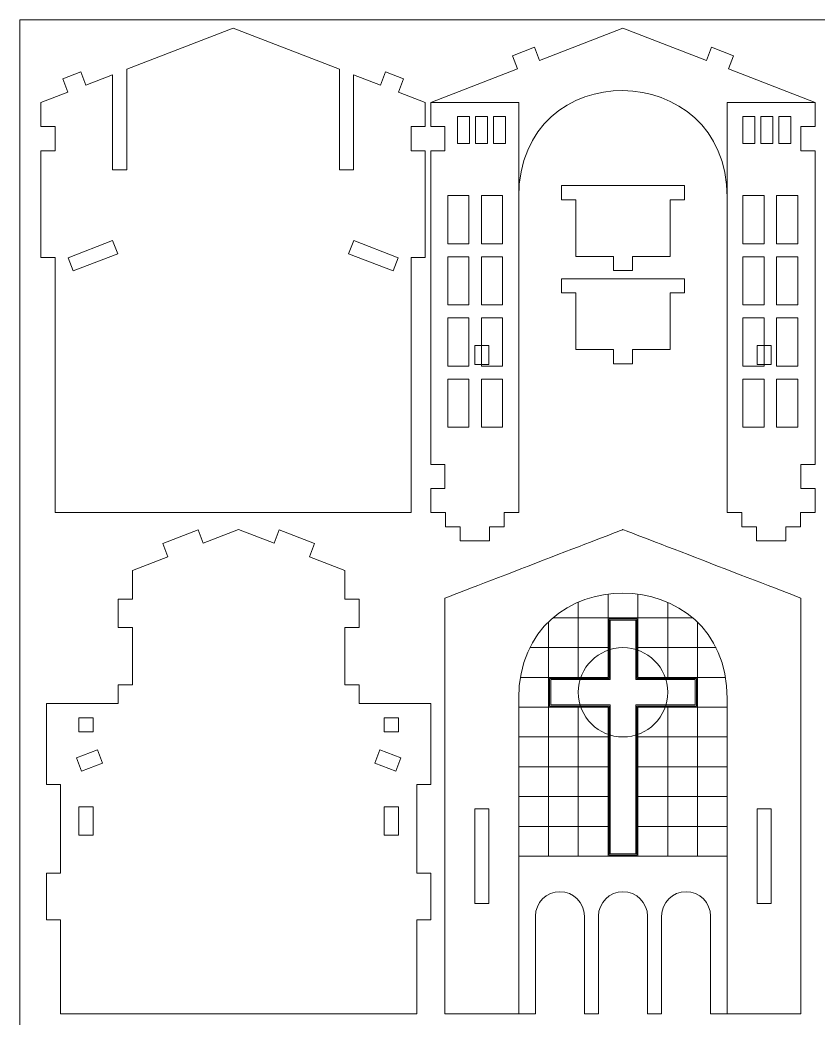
# Model space of a CAD drawing. Header units: millimetres. Extents: x -824 to 903, y -527 to 785.
# Drawn here: x 555.5 to 724.6, y 108.6 to 320 of the extents above; entities that cross this region are included whole.
import ezdxf

# ---------------------------------------------------------------- set-up
doc = ezdxf.new("R2010")
doc.units = ezdxf.units.MM
doc.header["$MEASUREMENT"] = 0
doc.layers.add('Camada 1', color=7, linetype='Continuous')

msp = doc.modelspace()

# ---------------------------------------------------------------- linework, layer by layer
at = {"layer": 'Camada 1', "color": 250, "lineweight": 9}
for points, knots in [([(555.4833, -67.8358), (555.4833, -67.8358), (902.7386, -67.8358), (902.7386, -67.8358), (902.7386, -67.8358), (902.7386, -67.8358), (902.7386, 320.0269), (902.7386, 320.0269), (902.7386, 320.0269), (902.7386, 320.0269), (555.4833, 320.0269), (555.4833, 320.0269), (555.4833, 320.0269), (555.4833, 320.0269), (555.4833, -67.8358), (555.4833, -67.8358)], [0, 0, 0, 0, 0.2, 0.2, 0.2, 0.2, 0.4, 0.4, 0.4, 0.4, 0.6, 0.6, 0.6, 0.6, 1, 1, 1, 1]), ([(632.9446, 309.0215), (632.9446, 309.0215), (631.865, 306.2225), (631.865, 306.2225), (631.865, 306.2225), (631.865, 306.2225), (626.1669, 308.4201), (626.1669, 308.4201), (626.1669, 308.4201), (626.1669, 308.4201), (626.1669, 288.2923), (626.1669, 288.2923), (626.1669, 288.2923), (626.1669, 288.2923), (623.167, 288.2923), (623.167, 288.2923), (623.167, 288.2923), (623.167, 288.2923), (623.167, 309.577), (623.167, 309.577), (623.167, 309.577), (623.167, 309.577), (600.6465, 318.2621), (600.6465, 318.2621), (600.6465, 318.2621), (600.6465, 318.2621), (578.1257, 309.577), (578.1257, 309.577), (578.1257, 309.577), (578.1257, 309.577), (578.1257, 288.2923), (578.1257, 288.2923), (578.1257, 288.2923), (578.1257, 288.2923), (575.1259, 288.2923), (575.1259, 288.2923), (575.1259, 288.2923), (575.1259, 288.2923), (575.1259, 308.4201), (575.1259, 308.4201), (575.1259, 308.4201), (575.1259, 308.4201), (569.4276, 306.2225), (569.4276, 306.2225), (569.4276, 306.2225), (569.4276, 306.2225), (568.3482, 309.0215), (568.3482, 309.0215), (568.3482, 309.0215), (568.3482, 309.0215), (564.5494, 307.5564), (564.5494, 307.5564), (564.5494, 307.5564), (564.5494, 307.5564), (565.6288, 304.7575), (565.6288, 304.7575), (565.6288, 304.7575), (565.6288, 304.7575), (559.9306, 302.5601), (559.9306, 302.5601), (559.9306, 302.5601), (559.9306, 302.5601), (559.9306, 297.4477), (559.9306, 297.4477), (559.9306, 297.4477), (559.9306, 297.4477), (562.9305, 297.4477), (562.9305, 297.4477), (562.9305, 297.4477), (562.9305, 297.4477), (562.9305, 292.3355), (562.9305, 292.3355), (562.9305, 292.3355), (562.9305, 292.3355), (559.9306, 292.3355), (559.9306, 292.3355), (559.9306, 292.3355), (559.9306, 292.3355), (559.9306, 269.6953), (559.9306, 269.6953), (559.9306, 269.6953), (559.9306, 269.6953), (562.9305, 269.6953), (562.9305, 269.6953), (562.9305, 269.6953), (562.9305, 269.6953), (562.9305, 215.651), (562.9305, 215.651), (562.9305, 215.651), (562.9305, 215.651), (638.3623, 215.651), (638.3623, 215.651), (638.3623, 215.651), (638.3623, 215.651), (638.3623, 269.6953), (638.3623, 269.6953), (638.3623, 269.6953), (638.3623, 269.6953), (641.3621, 269.6953), (641.3621, 269.6953), (641.3621, 269.6953), (641.3621, 269.6953), (641.3621, 292.3355), (641.3621, 292.3355), (641.3621, 292.3355), (641.3621, 292.3355), (638.3623, 292.3355), (638.3623, 292.3355), (638.3623, 292.3355), (638.3623, 292.3355), (638.3623, 297.4477), (638.3623, 297.4477), (638.3623, 297.4477), (638.3623, 297.4477), (641.3621, 297.4477), (641.3621, 297.4477), (641.3621, 297.4477), (641.3621, 297.4477), (641.3621, 302.5601), (641.3621, 302.5601), (641.3621, 302.5601), (641.3621, 302.5601), (635.664, 304.7575), (635.664, 304.7575), (635.664, 304.7575), (635.664, 304.7575), (636.7434, 307.5564), (636.7434, 307.5564), (636.7434, 307.5564), (636.7434, 307.5564), (632.9446, 309.0215), (632.9446, 309.0215)], [0, 0, 0, 0, 0.02941176, 0.02941176, 0.02941176, 0.02941176, 0.05882353, 0.05882353, 0.05882353, 0.05882353, 0.08823529, 0.08823529, 0.08823529, 0.08823529, 0.11764706, 0.11764706, 0.11764706, 0.11764706, 0.14705882, 0.14705882, 0.14705882, 0.14705882, 0.17647059, 0.17647059, 0.17647059, 0.17647059, 0.20588235, 0.20588235, 0.20588235, 0.20588235, 0.23529412, 0.23529412, 0.23529412, 0.23529412, 0.26470588, 0.26470588, 0.26470588, 0.26470588, 0.29411765, 0.29411765, 0.29411765, 0.29411765, 0.32352941, 0.32352941, 0.32352941, 0.32352941, 0.35294118, 0.35294118, 0.35294118, 0.35294118, 0.38235294, 0.38235294, 0.38235294, 0.38235294, 0.41176471, 0.41176471, 0.41176471, 0.41176471, 0.44117647, 0.44117647, 0.44117647, 0.44117647, 0.47058824, 0.47058824, 0.47058824, 0.47058824, 0.5, 0.5, 0.5, 0.5, 0.52941176, 0.52941176, 0.52941176, 0.52941176, 0.55882353, 0.55882353, 0.55882353, 0.55882353, 0.58823529, 0.58823529, 0.58823529, 0.58823529, 0.61764706, 0.61764706, 0.61764706, 0.61764706, 0.64705882, 0.64705882, 0.64705882, 0.64705882, 0.67647059, 0.67647059, 0.67647059, 0.67647059, 0.70588235, 0.70588235, 0.70588235, 0.70588235, 0.73529412, 0.73529412, 0.73529412, 0.73529412, 0.76470588, 0.76470588, 0.76470588, 0.76470588, 0.79411765, 0.79411765, 0.79411765, 0.79411765, 0.82352941, 0.82352941, 0.82352941, 0.82352941, 0.85294118, 0.85294118, 0.85294118, 0.85294118, 0.88235294, 0.88235294, 0.88235294, 0.88235294, 0.91176471, 0.91176471, 0.91176471, 0.91176471, 0.94117647, 0.94117647, 0.94117647, 0.94117647, 1, 1, 1, 1]), ([(642.5387, 302.5601), (642.5387, 302.5601), (642.5387, 297.4478), (642.5387, 297.4478), (642.5387, 297.4478), (642.5387, 297.4478), (645.5385, 297.4478), (645.5385, 297.4478), (645.5385, 297.4478), (645.5385, 297.4478), (645.5385, 292.3355), (645.5385, 292.3355), (645.5385, 292.3355), (645.5385, 292.3355), (642.5387, 292.3355), (642.5387, 292.3355), (642.5387, 292.3355), (642.5387, 292.3355), (642.5387, 225.8756), (642.5387, 225.8756), (642.5387, 225.8756), (642.5387, 225.8756), (645.5385, 225.8756), (645.5385, 225.8756), (645.5385, 225.8756), (645.5385, 225.8756), (645.5385, 220.7634), (645.5385, 220.7634), (645.5385, 220.7634), (645.5385, 220.7634), (642.5387, 220.7634), (642.5387, 220.7634), (642.5387, 220.7634), (642.5387, 220.7634), (642.5387, 215.651), (642.5387, 215.651), (642.5387, 215.651), (642.5387, 215.651), (645.6426, 215.651), (645.6426, 215.651), (645.6426, 215.651), (645.6426, 215.651), (645.6426, 212.6513), (645.6426, 212.6513), (645.6426, 212.6513), (645.6426, 212.6513), (648.7463, 212.6513), (648.7463, 212.6513), (648.7463, 212.6513), (648.7463, 212.6513), (648.7463, 209.6514), (648.7463, 209.6514), (648.7463, 209.6514), (648.7463, 209.6514), (654.9542, 209.6514), (654.9542, 209.6514), (654.9542, 209.6514), (654.9542, 209.6514), (654.9542, 212.6513), (654.9542, 212.6513), (654.9542, 212.6513), (654.9542, 212.6513), (658.0581, 212.6513), (658.0581, 212.6513), (658.0581, 212.6513), (658.0581, 212.6513), (658.0581, 215.651), (658.0581, 215.651), (658.0581, 215.651), (658.0581, 215.651), (661.162, 215.651), (661.162, 215.651), (661.162, 215.651), (661.162, 215.651), (661.162, 282.476), (661.162, 282.476), (661.162, 282.476), (661.162, 312.966), (705.3468, 312.2116), (705.3468, 282.476), (705.3468, 282.476), (705.3468, 282.476), (705.3468, 215.651), (705.3468, 215.651), (705.3468, 215.651), (705.3468, 215.651), (708.4508, 215.651), (708.4508, 215.651), (708.4508, 215.651), (708.4508, 215.651), (708.4508, 212.6513), (708.4508, 212.6513), (708.4508, 212.6513), (708.4508, 212.6513), (711.5546, 212.6513), (711.5546, 212.6513), (711.5546, 212.6513), (711.5546, 212.6513), (711.5546, 209.6514), (711.5546, 209.6514), (711.5546, 209.6514), (711.5546, 209.6514), (717.7625, 209.6514), (717.7625, 209.6514), (717.7625, 209.6514), (717.7625, 209.6514), (717.7625, 212.6513), (717.7625, 212.6513), (717.7625, 212.6513), (717.7625, 212.6513), (720.8663, 212.6513), (720.8663, 212.6513), (720.8663, 212.6513), (720.8663, 212.6513), (720.8663, 215.651), (720.8663, 215.651), (720.8663, 215.651), (720.8663, 215.651), (723.9702, 215.651), (723.9702, 215.651), (723.9702, 215.651), (723.9702, 215.651), (723.9702, 220.7634), (723.9702, 220.7634), (723.9702, 220.7634), (723.9702, 220.7634), (720.9703, 220.7634), (720.9703, 220.7634), (720.9703, 220.7634), (720.9703, 220.7634), (720.9703, 225.8756), (720.9703, 225.8756), (720.9703, 225.8756), (720.9703, 225.8756), (723.9702, 225.8756), (723.9702, 225.8756), (723.9702, 225.8756), (723.9702, 225.8756), (723.9702, 292.3355), (723.9702, 292.3355), (723.9702, 292.3355), (723.9702, 292.3355), (720.9703, 292.3355), (720.9703, 292.3355), (720.9703, 292.3355), (720.9703, 292.3355), (720.9703, 297.4478), (720.9703, 297.4478), (720.9703, 297.4478), (720.9703, 297.4478), (723.9702, 297.4478), (723.9702, 297.4478), (723.9702, 297.4478), (723.9702, 297.4478), (723.9702, 302.5601), (723.9702, 302.5601), (723.9702, 302.5601), (723.9702, 302.5601), (705.5975, 309.6455), (705.5975, 309.6455), (705.5975, 309.6455), (705.5975, 309.6455), (706.6768, 312.4444), (706.6768, 312.4444), (706.6768, 312.4444), (706.6768, 312.4444), (702.012, 314.2435), (702.012, 314.2435), (702.012, 314.2435), (702.012, 314.2435), (700.9326, 311.4445), (700.9326, 311.4445), (700.9326, 311.4445), (700.9326, 311.4445), (683.2545, 318.2621), (683.2545, 318.2621), (683.2545, 318.2621), (683.2545, 318.2621), (665.5762, 311.4445), (665.5762, 311.4445), (665.5762, 311.4445), (665.5762, 311.4445), (664.4968, 314.2435), (664.4968, 314.2435), (664.4968, 314.2435), (664.4968, 314.2435), (659.832, 312.4444), (659.832, 312.4444), (659.832, 312.4444), (659.832, 312.4444), (660.9114, 309.6455), (660.9114, 309.6455), (660.9114, 309.6455), (660.9114, 309.6455), (642.5387, 302.5601), (642.5387, 302.5601)], [0, 0, 0, 0, 0.02, 0.02, 0.02, 0.02, 0.04, 0.04, 0.04, 0.04, 0.06, 0.06, 0.06, 0.06, 0.08, 0.08, 0.08, 0.08, 0.1, 0.1, 0.1, 0.1, 0.12, 0.12, 0.12, 0.12, 0.14, 0.14, 0.14, 0.14, 0.16, 0.16, 0.16, 0.16, 0.18, 0.18, 0.18, 0.18, 0.2, 0.2, 0.2, 0.2, 0.22, 0.22, 0.22, 0.22, 0.24, 0.24, 0.24, 0.24, 0.26, 0.26, 0.26, 0.26, 0.28, 0.28, 0.28, 0.28, 0.3, 0.3, 0.3, 0.3, 0.32, 0.32, 0.32, 0.32, 0.34, 0.34, 0.34, 0.34, 0.36, 0.36, 0.36, 0.36, 0.38, 0.38, 0.38, 0.38, 0.4, 0.4, 0.4, 0.4, 0.42, 0.42, 0.42, 0.42, 0.44, 0.44, 0.44, 0.44, 0.46, 0.46, 0.46, 0.46, 0.48, 0.48, 0.48, 0.48, 0.5, 0.5, 0.5, 0.5, 0.52, 0.52, 0.52, 0.52, 0.54, 0.54, 0.54, 0.54, 0.56, 0.56, 0.56, 0.56, 0.58, 0.58, 0.58, 0.58, 0.6, 0.6, 0.6, 0.6, 0.62, 0.62, 0.62, 0.62, 0.64, 0.64, 0.64, 0.64, 0.66, 0.66, 0.66, 0.66, 0.68, 0.68, 0.68, 0.68, 0.7, 0.7, 0.7, 0.7, 0.72, 0.72, 0.72, 0.72, 0.74, 0.74, 0.74, 0.74, 0.76, 0.76, 0.76, 0.76, 0.78, 0.78, 0.78, 0.78, 0.8, 0.8, 0.8, 0.8, 0.82, 0.82, 0.82, 0.82, 0.84, 0.84, 0.84, 0.84, 0.86, 0.86, 0.86, 0.86, 0.88, 0.88, 0.88, 0.88, 0.9, 0.9, 0.9, 0.9, 0.92, 0.92, 0.92, 0.92, 0.94, 0.94, 0.94, 0.94, 0.96, 0.96, 0.96, 0.96, 1, 1, 1, 1]), ([(696.2539, 281.9482), (696.2539, 281.9482), (693.254, 281.9482), (693.254, 281.9482), (693.254, 281.9482), (693.254, 281.9482), (693.254, 269.9488), (693.254, 269.9488), (693.254, 269.9488), (693.254, 269.9488), (685.2545, 269.9488), (685.2545, 269.9488), (685.2545, 269.9488), (685.2545, 269.9488), (685.2545, 266.949), (685.2545, 266.949), (685.2545, 266.949), (685.2545, 266.949), (681.2546, 266.949), (681.2546, 266.949), (681.2546, 266.949), (681.2546, 266.949), (681.2546, 269.9488), (681.2546, 269.9488), (681.2546, 269.9488), (681.2546, 269.9488), (673.255, 269.9488), (673.255, 269.9488), (673.255, 269.9488), (673.255, 269.9488), (673.255, 281.9482), (673.255, 281.9482), (673.255, 281.9482), (673.255, 281.9482), (670.2552, 281.9482), (670.2552, 281.9482), (670.2552, 281.9482), (670.2552, 281.9482), (670.2552, 284.9481), (670.2552, 284.9481), (670.2552, 284.9481), (670.2552, 284.9481), (696.2539, 284.9481), (696.2539, 284.9481), (696.2539, 284.9481), (696.2539, 284.9481), (696.2539, 281.9482), (696.2539, 281.9482)], [0, 0, 0, 0, 0.07692308, 0.07692308, 0.07692308, 0.07692308, 0.15384615, 0.15384615, 0.15384615, 0.15384615, 0.23076923, 0.23076923, 0.23076923, 0.23076923, 0.30769231, 0.30769231, 0.30769231, 0.30769231, 0.38461538, 0.38461538, 0.38461538, 0.38461538, 0.46153846, 0.46153846, 0.46153846, 0.46153846, 0.53846154, 0.53846154, 0.53846154, 0.53846154, 0.61538462, 0.61538462, 0.61538462, 0.61538462, 0.69230769, 0.69230769, 0.69230769, 0.69230769, 0.76923077, 0.76923077, 0.76923077, 0.76923077, 0.84615385, 0.84615385, 0.84615385, 0.84615385, 1, 1, 1, 1]), ([(576.2053, 270.4942), (576.2053, 270.4942), (566.7903, 266.8633), (566.7903, 266.8633), (566.7903, 266.8633), (566.7903, 266.8633), (565.7108, 269.6622), (565.7108, 269.6622), (565.7108, 269.6622), (565.7108, 269.6622), (575.1259, 273.2931), (575.1259, 273.2931), (575.1259, 273.2931), (575.1259, 273.2931), (576.2053, 270.4942), (576.2053, 270.4942)], [0, 0, 0, 0, 0.2, 0.2, 0.2, 0.2, 0.4, 0.4, 0.4, 0.4, 0.6, 0.6, 0.6, 0.6, 1, 1, 1, 1]), ([(635.6076, 269.6622), (635.6076, 269.6622), (626.1926, 273.2931), (626.1926, 273.2931), (626.1926, 273.2931), (626.1926, 273.2931), (625.1132, 270.4942), (625.1132, 270.4942), (625.1132, 270.4942), (625.1132, 270.4942), (634.5281, 266.8633), (634.5281, 266.8633), (634.5281, 266.8633), (634.5281, 266.8633), (635.6076, 269.6622), (635.6076, 269.6622)], [0, 0, 0, 0, 0.2, 0.2, 0.2, 0.2, 0.4, 0.4, 0.4, 0.4, 0.6, 0.6, 0.6, 0.6, 1, 1, 1, 1]), ([(696.2539, 262.1844), (696.2539, 262.1844), (693.254, 262.1844), (693.254, 262.1844), (693.254, 262.1844), (693.254, 262.1844), (693.254, 250.185), (693.254, 250.185), (693.254, 250.185), (693.254, 250.185), (685.2545, 250.185), (685.2545, 250.185), (685.2545, 250.185), (685.2545, 250.185), (685.2545, 247.1853), (685.2545, 247.1853), (685.2545, 247.1853), (685.2545, 247.1853), (681.2546, 247.1853), (681.2546, 247.1853), (681.2546, 247.1853), (681.2546, 247.1853), (681.2546, 250.185), (681.2546, 250.185), (681.2546, 250.185), (681.2546, 250.185), (673.255, 250.185), (673.255, 250.185), (673.255, 250.185), (673.255, 250.185), (673.255, 262.1844), (673.255, 262.1844), (673.255, 262.1844), (673.255, 262.1844), (670.2552, 262.1844), (670.2552, 262.1844), (670.2552, 262.1844), (670.2552, 262.1844), (670.2552, 265.1843), (670.2552, 265.1843), (670.2552, 265.1843), (670.2552, 265.1843), (696.2539, 265.1843), (696.2539, 265.1843), (696.2539, 265.1843), (696.2539, 265.1843), (696.2539, 262.1844), (696.2539, 262.1844)], [0, 0, 0, 0, 0.07692308, 0.07692308, 0.07692308, 0.07692308, 0.15384615, 0.15384615, 0.15384615, 0.15384615, 0.23076923, 0.23076923, 0.23076923, 0.23076923, 0.30769231, 0.30769231, 0.30769231, 0.30769231, 0.38461538, 0.38461538, 0.38461538, 0.38461538, 0.46153846, 0.46153846, 0.46153846, 0.46153846, 0.53846154, 0.53846154, 0.53846154, 0.53846154, 0.61538462, 0.61538462, 0.61538462, 0.61538462, 0.69230769, 0.69230769, 0.69230769, 0.69230769, 0.76923077, 0.76923077, 0.76923077, 0.76923077, 0.84615385, 0.84615385, 0.84615385, 0.84615385, 1, 1, 1, 1]), ([(651.8503, 251.0635), (651.8503, 251.0635), (654.8501, 251.0635), (654.8501, 251.0635), (654.8501, 251.0635), (654.8501, 251.0635), (654.8501, 247.0637), (654.8501, 247.0637), (654.8501, 247.0637), (654.8501, 247.0637), (651.8503, 247.0637), (651.8503, 247.0637), (651.8503, 247.0637), (651.8503, 247.0637), (651.8503, 251.0635), (651.8503, 251.0635)], [0, 0, 0, 0, 0.2, 0.2, 0.2, 0.2, 0.4, 0.4, 0.4, 0.4, 0.6, 0.6, 0.6, 0.6, 1, 1, 1, 1]), ([(711.6587, 251.0635), (711.6587, 251.0635), (714.6585, 251.0635), (714.6585, 251.0635), (714.6585, 251.0635), (714.6585, 251.0635), (714.6585, 247.0637), (714.6585, 247.0637), (714.6585, 247.0637), (714.6585, 247.0637), (711.6587, 247.0637), (711.6587, 247.0637), (711.6587, 247.0637), (711.6587, 247.0637), (711.6587, 251.0635), (711.6587, 251.0635)], [0, 0, 0, 0, 0.2, 0.2, 0.2, 0.2, 0.4, 0.4, 0.4, 0.4, 0.6, 0.6, 0.6, 0.6, 1, 1, 1, 1]), ([(564.1069, 109.458), (564.1069, 109.458), (639.5388, 109.458), (639.5388, 109.458), (639.5388, 109.458), (639.5388, 109.458), (639.5388, 129.3515), (639.5388, 129.3515), (639.5388, 129.3515), (639.5388, 129.3515), (642.5387, 129.3515), (642.5387, 129.3515), (642.5387, 129.3515), (642.5387, 129.3515), (642.5387, 139.2983), (642.5387, 139.2983), (642.5387, 139.2983), (642.5387, 139.2983), (639.5388, 139.2983), (639.5388, 139.2983), (639.5388, 139.2983), (639.5388, 139.2983), (639.5388, 158.0249), (639.5388, 158.0249), (639.5388, 158.0249), (639.5388, 158.0249), (642.5387, 158.0249), (642.5387, 158.0249), (642.5387, 158.0249), (642.5387, 158.0249), (642.5387, 175.1877), (642.5387, 175.1877), (642.5387, 175.1877), (642.5387, 175.1877), (627.3434, 175.1877), (627.3434, 175.1877), (627.3434, 175.1877), (627.3434, 175.1877), (627.3434, 179.1916), (627.3434, 179.1916), (627.3434, 179.1916), (627.3434, 179.1916), (624.3436, 179.1916), (624.3436, 179.1916), (624.3436, 179.1916), (624.3436, 179.1916), (624.3436, 191.2878), (624.3436, 191.2878), (624.3436, 191.2878), (624.3436, 191.2878), (627.3435, 191.2878), (627.3435, 191.2878), (627.3435, 191.2878), (627.3435, 191.2878), (627.3435, 197.3336), (627.3435, 197.3336), (627.3435, 197.3336), (627.3435, 197.3336), (624.3436, 197.3336), (624.3436, 197.3336), (624.3436, 197.3336), (624.3436, 197.3336), (624.3436, 203.3842), (624.3436, 203.3842), (624.3436, 203.3842), (624.3436, 203.3842), (616.8406, 206.279), (616.8406, 206.279), (616.8406, 206.279), (616.8406, 206.279), (617.9199, 209.0775), (617.9199, 209.0775), (617.9199, 209.0775), (617.9199, 209.0775), (610.4169, 211.9722), (610.4169, 211.9722), (610.4169, 211.9722), (610.4169, 211.9722), (609.3376, 209.1738), (609.3376, 209.1738), (609.3376, 209.1738), (609.3376, 209.1738), (601.8229, 212.0694), (601.8229, 212.0694), (601.8229, 212.0694), (601.8229, 212.0694), (594.3083, 209.1738), (594.3083, 209.1738), (594.3083, 209.1738), (594.3083, 209.1738), (593.2285, 211.9722), (593.2285, 211.9722), (593.2285, 211.9722), (593.2285, 211.9722), (585.7254, 209.0775), (585.7254, 209.0775), (585.7254, 209.0775), (585.7254, 209.0775), (586.8053, 206.279), (586.8053, 206.279), (586.8053, 206.279), (586.8053, 206.279), (579.3022, 203.3842), (579.3022, 203.3842), (579.3022, 203.3842), (579.3022, 203.3842), (579.3022, 197.3336), (579.3022, 197.3336), (579.3022, 197.3336), (579.3022, 197.3336), (576.3023, 197.3336), (576.3023, 197.3336), (576.3023, 197.3336), (576.3023, 197.3336), (576.3023, 191.2878), (576.3023, 191.2878), (576.3023, 191.2878), (576.3023, 191.2878), (579.3022, 191.2878), (579.3022, 191.2878), (579.3022, 191.2878), (579.3022, 191.2878), (579.3022, 179.1916), (579.3022, 179.1916), (579.3022, 179.1916), (579.3022, 179.1916), (576.3023, 179.1916), (576.3023, 179.1916), (576.3023, 179.1916), (576.3023, 179.1916), (576.3023, 175.1877), (576.3023, 175.1877), (576.3023, 175.1877), (576.3023, 175.1877), (561.107, 175.1877), (561.107, 175.1877), (561.107, 175.1877), (561.107, 175.1877), (561.107, 158.0249), (561.107, 158.0249), (561.107, 158.0249), (561.107, 158.0249), (564.1069, 158.0249), (564.1069, 158.0249), (564.1069, 158.0249), (564.1069, 158.0249), (564.1069, 139.2983), (564.1069, 139.2983), (564.1069, 139.2983), (564.1069, 139.2983), (561.107, 139.2983), (561.107, 139.2983), (561.107, 139.2983), (561.107, 139.2983), (561.107, 129.3515), (561.107, 129.3515), (561.107, 129.3515), (561.107, 129.3515), (564.1069, 129.3515), (564.1069, 129.3515), (564.1069, 129.3515), (564.1069, 129.3515), (564.1069, 109.458), (564.1069, 109.458)], [0, 0, 0, 0, 0.02380952, 0.02380952, 0.02380952, 0.02380952, 0.04761905, 0.04761905, 0.04761905, 0.04761905, 0.07142857, 0.07142857, 0.07142857, 0.07142857, 0.0952381, 0.0952381, 0.0952381, 0.0952381, 0.11904762, 0.11904762, 0.11904762, 0.11904762, 0.14285714, 0.14285714, 0.14285714, 0.14285714, 0.16666667, 0.16666667, 0.16666667, 0.16666667, 0.19047619, 0.19047619, 0.19047619, 0.19047619, 0.21428571, 0.21428571, 0.21428571, 0.21428571, 0.23809524, 0.23809524, 0.23809524, 0.23809524, 0.26190476, 0.26190476, 0.26190476, 0.26190476, 0.28571429, 0.28571429, 0.28571429, 0.28571429, 0.30952381, 0.30952381, 0.30952381, 0.30952381, 0.33333333, 0.33333333, 0.33333333, 0.33333333, 0.35714286, 0.35714286, 0.35714286, 0.35714286, 0.38095238, 0.38095238, 0.38095238, 0.38095238, 0.4047619, 0.4047619, 0.4047619, 0.4047619, 0.42857143, 0.42857143, 0.42857143, 0.42857143, 0.45238095, 0.45238095, 0.45238095, 0.45238095, 0.47619048, 0.47619048, 0.47619048, 0.47619048, 0.5, 0.5, 0.5, 0.5, 0.52380952, 0.52380952, 0.52380952, 0.52380952, 0.54761905, 0.54761905, 0.54761905, 0.54761905, 0.57142857, 0.57142857, 0.57142857, 0.57142857, 0.5952381, 0.5952381, 0.5952381, 0.5952381, 0.61904762, 0.61904762, 0.61904762, 0.61904762, 0.64285714, 0.64285714, 0.64285714, 0.64285714, 0.66666667, 0.66666667, 0.66666667, 0.66666667, 0.69047619, 0.69047619, 0.69047619, 0.69047619, 0.71428571, 0.71428571, 0.71428571, 0.71428571, 0.73809524, 0.73809524, 0.73809524, 0.73809524, 0.76190476, 0.76190476, 0.76190476, 0.76190476, 0.78571429, 0.78571429, 0.78571429, 0.78571429, 0.80952381, 0.80952381, 0.80952381, 0.80952381, 0.83333333, 0.83333333, 0.83333333, 0.83333333, 0.85714286, 0.85714286, 0.85714286, 0.85714286, 0.88095238, 0.88095238, 0.88095238, 0.88095238, 0.9047619, 0.9047619, 0.9047619, 0.9047619, 0.92857143, 0.92857143, 0.92857143, 0.92857143, 0.95238095, 0.95238095, 0.95238095, 0.95238095, 1, 1, 1, 1]), ([(645.5386, 197.5242), (645.5386, 183.2549), (645.5386, 109.4583), (645.5386, 109.4583), (645.5386, 109.4583), (645.5386, 109.4583), (661.1621, 109.4583), (661.1621, 109.4583), (661.1621, 109.4583), (661.1621, 109.4583), (664.7035, 109.4583), (664.7035, 109.4583), (664.7035, 109.4583), (664.7035, 109.4583), (664.7035, 130.1467), (664.7035, 130.1467), (664.7035, 130.1467), (664.7035, 133.0037), (667.0407, 135.3407), (669.8974, 135.3407), (669.8974, 135.3407), (672.7542, 135.3407), (675.0914, 133.0037), (675.0914, 130.1467), (675.0914, 130.1467), (675.0914, 130.1467), (675.0914, 109.4583), (675.0914, 109.4583), (675.0914, 109.4583), (675.0914, 109.4583), (678.0606, 109.4583), (678.0606, 109.4583), (678.0606, 109.4583), (678.0606, 109.4583), (678.0606, 130.1467), (678.0606, 130.1467), (678.0606, 130.1467), (678.0606, 133.0037), (680.3978, 135.3407), (683.2545, 135.3407), (683.2545, 135.3407), (686.1113, 135.3407), (688.4485, 133.0037), (688.4485, 130.1467), (688.4485, 130.1467), (688.4485, 130.1467), (688.4485, 109.4583), (688.4485, 109.4583), (688.4485, 109.4583), (688.4485, 109.4583), (691.4175, 109.4583), (691.4175, 109.4583), (691.4175, 109.4583), (691.4175, 109.4583), (691.4175, 130.1467), (691.4175, 130.1467), (691.4175, 130.1467), (691.4175, 133.0037), (693.7547, 135.3407), (696.6114, 135.3407), (696.6114, 135.3407), (699.4682, 135.3407), (701.8054, 133.0037), (701.8054, 130.1467), (701.8054, 130.1467), (701.8054, 130.1467), (701.8054, 109.4583), (701.8054, 109.4583), (701.8054, 109.4583), (701.8054, 109.4583), (705.3469, 109.4583), (705.3469, 109.4583), (705.3469, 109.4583), (705.3469, 109.4583), (720.9705, 109.4583), (720.9705, 109.4583), (720.9705, 109.4583), (720.9705, 109.4583), (720.9705, 183.2548), (720.9705, 197.5241), (720.9705, 197.5241), (711.5618, 201.1524), (683.2546, 212.0694), (683.2546, 212.0694), (683.2546, 212.0694), (683.2546, 212.0694), (654.9473, 201.1527), (645.5386, 197.5242)], [0, 0, 0, 0, 0.04347826, 0.04347826, 0.04347826, 0.04347826, 0.08695652, 0.08695652, 0.08695652, 0.08695652, 0.13043478, 0.13043478, 0.13043478, 0.13043478, 0.17391304, 0.17391304, 0.17391304, 0.17391304, 0.2173913, 0.2173913, 0.2173913, 0.2173913, 0.26086957, 0.26086957, 0.26086957, 0.26086957, 0.30434783, 0.30434783, 0.30434783, 0.30434783, 0.34782609, 0.34782609, 0.34782609, 0.34782609, 0.39130435, 0.39130435, 0.39130435, 0.39130435, 0.43478261, 0.43478261, 0.43478261, 0.43478261, 0.47826087, 0.47826087, 0.47826087, 0.47826087, 0.52173913, 0.52173913, 0.52173913, 0.52173913, 0.56521739, 0.56521739, 0.56521739, 0.56521739, 0.60869565, 0.60869565, 0.60869565, 0.60869565, 0.65217391, 0.65217391, 0.65217391, 0.65217391, 0.69565217, 0.69565217, 0.69565217, 0.69565217, 0.73913043, 0.73913043, 0.73913043, 0.73913043, 0.7826087, 0.7826087, 0.7826087, 0.7826087, 0.82608696, 0.82608696, 0.82608696, 0.82608696, 0.86956522, 0.86956522, 0.86956522, 0.86956522, 0.91304348, 0.91304348, 0.91304348, 0.91304348, 1, 1, 1, 1]), ([(570.9709, 172.1879), (570.9709, 172.1879), (570.9709, 169.188), (570.9709, 169.188), (570.9709, 169.188), (570.9709, 169.188), (567.971, 169.188), (567.971, 169.188), (567.971, 169.188), (567.971, 169.188), (567.971, 172.1879), (567.971, 172.1879), (567.971, 172.1879), (567.971, 172.1879), (570.9709, 172.1879), (570.9709, 172.1879)], [0, 0, 0, 0, 0.2, 0.2, 0.2, 0.2, 0.4, 0.4, 0.4, 0.4, 0.6, 0.6, 0.6, 0.6, 1, 1, 1, 1]), ([(635.6748, 172.1879), (635.6748, 172.1879), (632.6749, 172.1879), (632.6749, 172.1879), (632.6749, 172.1879), (632.6749, 172.1879), (632.6749, 169.188), (632.6749, 169.188), (632.6749, 169.188), (632.6749, 169.188), (635.6748, 169.188), (635.6748, 169.188), (635.6748, 169.188), (635.6748, 169.188), (635.6748, 172.1879), (635.6748, 172.1879)], [0, 0, 0, 0, 0.2, 0.2, 0.2, 0.2, 0.4, 0.4, 0.4, 0.4, 0.6, 0.6, 0.6, 0.6, 1, 1, 1, 1]), ([(572.9653, 162.5981), (572.9653, 162.5981), (568.5489, 160.8949), (568.5489, 160.8949), (568.5489, 160.8949), (568.5489, 160.8949), (567.4695, 163.6939), (567.4695, 163.6939), (567.4695, 163.6939), (567.4695, 163.6939), (571.886, 165.397), (571.886, 165.397), (571.886, 165.397), (571.886, 165.397), (572.9653, 162.5981), (572.9653, 162.5981)], [0, 0, 0, 0, 0.2, 0.2, 0.2, 0.2, 0.4, 0.4, 0.4, 0.4, 0.6, 0.6, 0.6, 0.6, 1, 1, 1, 1]), ([(631.7599, 165.397), (631.7599, 165.397), (630.6803, 162.5981), (630.6803, 162.5981), (630.6803, 162.5981), (630.6803, 162.5981), (635.0968, 160.8949), (635.0968, 160.8949), (635.0968, 160.8949), (635.0968, 160.8949), (636.1762, 163.6939), (636.1762, 163.6939), (636.1762, 163.6939), (636.1762, 163.6939), (631.7599, 165.397), (631.7599, 165.397)], [0, 0, 0, 0, 0.2, 0.2, 0.2, 0.2, 0.4, 0.4, 0.4, 0.4, 0.6, 0.6, 0.6, 0.6, 1, 1, 1, 1]), ([(570.9709, 147.289), (570.9709, 147.289), (567.971, 147.289), (567.971, 147.289), (567.971, 147.289), (567.971, 147.289), (567.971, 153.2887), (567.971, 153.2887), (567.971, 153.2887), (567.971, 153.2887), (570.9709, 153.2887), (570.9709, 153.2887), (570.9709, 153.2887), (570.9709, 153.2887), (570.9709, 147.289), (570.9709, 147.289)], [0, 0, 0, 0, 0.2, 0.2, 0.2, 0.2, 0.4, 0.4, 0.4, 0.4, 0.6, 0.6, 0.6, 0.6, 1, 1, 1, 1]), ([(632.6749, 153.2887), (632.6749, 153.2887), (632.6748, 147.289), (632.6748, 147.289), (632.6748, 147.289), (632.6748, 147.289), (635.6748, 147.289), (635.6748, 147.289), (635.6748, 147.289), (635.6748, 147.289), (635.6748, 153.2887), (635.6748, 153.2887), (635.6748, 153.2887), (635.6748, 153.2887), (632.6749, 153.2887), (632.6749, 153.2887)], [0, 0, 0, 0, 0.2, 0.2, 0.2, 0.2, 0.4, 0.4, 0.4, 0.4, 0.6, 0.6, 0.6, 0.6, 1, 1, 1, 1]), ([(651.8503, 152.8702), (651.8503, 152.8702), (651.8503, 132.8713), (651.8503, 132.8713), (651.8503, 132.8713), (651.8503, 132.8713), (654.8503, 132.8713), (654.8503, 132.8713), (654.8503, 132.8713), (654.8503, 132.8713), (654.8503, 152.8702), (654.8503, 152.8702), (654.8503, 152.8702), (654.8503, 152.8702), (651.8503, 152.8702), (651.8503, 152.8702)], [0, 0, 0, 0, 0.2, 0.2, 0.2, 0.2, 0.4, 0.4, 0.4, 0.4, 0.6, 0.6, 0.6, 0.6, 1, 1, 1, 1]), ([(711.6588, 152.8702), (711.6588, 152.8702), (711.6588, 132.8713), (711.6588, 132.8713), (711.6588, 132.8713), (711.6588, 132.8713), (714.6586, 132.8713), (714.6586, 132.8713), (714.6586, 132.8713), (714.6586, 132.8713), (714.6586, 152.8702), (714.6586, 152.8702), (714.6586, 152.8702), (714.6586, 152.8702), (711.6588, 152.8702), (711.6588, 152.8702)], [0, 0, 0, 0, 0.2, 0.2, 0.2, 0.2, 0.4, 0.4, 0.4, 0.4, 0.6, 0.6, 0.6, 0.6, 1, 1, 1, 1])]:
    msp.add_open_spline(points, degree=3, knots=knots, dxfattribs=at)
at = {"layer": 'Camada 1', "color": 5, "lineweight": 9}
for points, knots in [([(642.5387, 302.5601), (642.5387, 302.5601), (661.162, 302.5601), (661.162, 302.5601), (661.162, 302.5601), (661.162, 302.5601), (661.162, 282.476), (661.162, 282.476)], [0, 0, 0, 0, 0.33333333, 0.33333333, 0.33333333, 0.33333333, 1, 1, 1, 1]), ([(705.3468, 282.476), (705.3468, 282.476), (705.3468, 302.5601), (705.3468, 302.5601), (705.3468, 302.5601), (705.3468, 302.5601), (723.9702, 302.5601), (723.9702, 302.5601)], [0, 0, 0, 0, 0.33333333, 0.33333333, 0.33333333, 0.33333333, 1, 1, 1, 1]), ([(648.2012, 299.5953), (648.2012, 299.5953), (650.7354, 299.5953), (650.7354, 299.5953), (650.7354, 299.5953), (650.7354, 299.5953), (650.7354, 293.8228), (650.7354, 293.8228), (650.7354, 293.8228), (650.7354, 293.8228), (648.2012, 293.8228), (648.2012, 293.8228), (648.2012, 293.8228), (648.2012, 293.8228), (648.2012, 299.5953), (648.2012, 299.5953)], [0, 0, 0, 0, 0.2, 0.2, 0.2, 0.2, 0.4, 0.4, 0.4, 0.4, 0.6, 0.6, 0.6, 0.6, 1, 1, 1, 1]), ([(652.0026, 299.5953), (652.0026, 299.5953), (654.5369, 299.5953), (654.5369, 299.5953), (654.5369, 299.5953), (654.5369, 299.5953), (654.5369, 293.8228), (654.5369, 293.8228), (654.5369, 293.8228), (654.5369, 293.8228), (652.0026, 293.8228), (652.0026, 293.8228), (652.0026, 293.8228), (652.0026, 293.8228), (652.0026, 299.5953), (652.0026, 299.5953)], [0, 0, 0, 0, 0.2, 0.2, 0.2, 0.2, 0.4, 0.4, 0.4, 0.4, 0.6, 0.6, 0.6, 0.6, 1, 1, 1, 1]), ([(655.804, 299.5953), (655.804, 299.5953), (658.3383, 299.5953), (658.3383, 299.5953), (658.3383, 299.5953), (658.3383, 299.5953), (658.3383, 293.8228), (658.3383, 293.8228), (658.3383, 293.8228), (658.3383, 293.8228), (655.804, 293.8228), (655.804, 293.8228), (655.804, 293.8228), (655.804, 293.8228), (655.804, 299.5953), (655.804, 299.5953)], [0, 0, 0, 0, 0.2, 0.2, 0.2, 0.2, 0.4, 0.4, 0.4, 0.4, 0.6, 0.6, 0.6, 0.6, 1, 1, 1, 1]), ([(708.6527, 299.5953), (708.6527, 299.5953), (711.1869, 299.5953), (711.1869, 299.5953), (711.1869, 299.5953), (711.1869, 299.5953), (711.1869, 293.8228), (711.1869, 293.8228), (711.1869, 293.8228), (711.1869, 293.8228), (708.6527, 293.8228), (708.6527, 293.8228), (708.6527, 293.8228), (708.6527, 293.8228), (708.6527, 299.5953), (708.6527, 299.5953)], [0, 0, 0, 0, 0.2, 0.2, 0.2, 0.2, 0.4, 0.4, 0.4, 0.4, 0.6, 0.6, 0.6, 0.6, 1, 1, 1, 1]), ([(712.4541, 299.5953), (712.4541, 299.5953), (714.9885, 299.5953), (714.9885, 299.5953), (714.9885, 299.5953), (714.9885, 299.5953), (714.9885, 293.8228), (714.9885, 293.8228), (714.9885, 293.8228), (714.9885, 293.8228), (712.4541, 293.8228), (712.4541, 293.8228), (712.4541, 293.8228), (712.4541, 293.8228), (712.4541, 299.5953), (712.4541, 299.5953)], [0, 0, 0, 0, 0.2, 0.2, 0.2, 0.2, 0.4, 0.4, 0.4, 0.4, 0.6, 0.6, 0.6, 0.6, 1, 1, 1, 1]), ([(716.2555, 299.5953), (716.2555, 299.5953), (718.7899, 299.5953), (718.7899, 299.5953), (718.7899, 299.5953), (718.7899, 299.5953), (718.7899, 293.8228), (718.7899, 293.8228), (718.7899, 293.8228), (718.7899, 293.8228), (716.2555, 293.8228), (716.2555, 293.8228), (716.2555, 293.8228), (716.2555, 293.8228), (716.2555, 299.5953), (716.2555, 299.5953)], [0, 0, 0, 0, 0.2, 0.2, 0.2, 0.2, 0.4, 0.4, 0.4, 0.4, 0.6, 0.6, 0.6, 0.6, 1, 1, 1, 1]), ([(646.1267, 282.8371), (646.1267, 282.8371), (650.609, 282.8371), (650.609, 282.8371), (650.609, 282.8371), (650.609, 282.8371), (650.609, 272.6274), (650.609, 272.6274), (650.609, 272.6274), (650.609, 272.6274), (646.1267, 272.6274), (646.1267, 272.6274), (646.1267, 272.6274), (646.1267, 272.6274), (646.1267, 282.8371), (646.1267, 282.8371)], [0, 0, 0, 0, 0.2, 0.2, 0.2, 0.2, 0.4, 0.4, 0.4, 0.4, 0.6, 0.6, 0.6, 0.6, 1, 1, 1, 1]), ([(653.2697, 282.8371), (653.2697, 282.8371), (657.7521, 282.8371), (657.7521, 282.8371), (657.7521, 282.8371), (657.7521, 282.8371), (657.7521, 272.6274), (657.7521, 272.6274), (657.7521, 272.6274), (657.7521, 272.6274), (653.2697, 272.6274), (653.2697, 272.6274), (653.2697, 272.6274), (653.2697, 272.6274), (653.2697, 282.8371), (653.2697, 282.8371)], [0, 0, 0, 0, 0.2, 0.2, 0.2, 0.2, 0.4, 0.4, 0.4, 0.4, 0.6, 0.6, 0.6, 0.6, 1, 1, 1, 1]), ([(708.6527, 282.8371), (708.6527, 282.8371), (713.135, 282.8371), (713.135, 282.8371), (713.135, 282.8371), (713.135, 282.8371), (713.135, 272.6274), (713.135, 272.6274), (713.135, 272.6274), (713.135, 272.6274), (708.6527, 272.6274), (708.6527, 272.6274), (708.6527, 272.6274), (708.6527, 272.6274), (708.6527, 282.8371), (708.6527, 282.8371)], [0, 0, 0, 0, 0.2, 0.2, 0.2, 0.2, 0.4, 0.4, 0.4, 0.4, 0.6, 0.6, 0.6, 0.6, 1, 1, 1, 1]), ([(715.7958, 282.8371), (715.7958, 282.8371), (720.2781, 282.8371), (720.2781, 282.8371), (720.2781, 282.8371), (720.2781, 282.8371), (720.2781, 272.6274), (720.2781, 272.6274), (720.2781, 272.6274), (720.2781, 272.6274), (715.7958, 272.6274), (715.7958, 272.6274), (715.7958, 272.6274), (715.7958, 272.6274), (715.7958, 282.8371), (715.7958, 282.8371)], [0, 0, 0, 0, 0.2, 0.2, 0.2, 0.2, 0.4, 0.4, 0.4, 0.4, 0.6, 0.6, 0.6, 0.6, 1, 1, 1, 1]), ([(646.1267, 269.8711), (646.1267, 269.8711), (650.609, 269.8711), (650.609, 269.8711), (650.609, 269.8711), (650.609, 269.8711), (650.609, 259.6614), (650.609, 259.6614), (650.609, 259.6614), (650.609, 259.6614), (646.1267, 259.6614), (646.1267, 259.6614), (646.1267, 259.6614), (646.1267, 259.6614), (646.1267, 269.8711), (646.1267, 269.8711)], [0, 0, 0, 0, 0.2, 0.2, 0.2, 0.2, 0.4, 0.4, 0.4, 0.4, 0.6, 0.6, 0.6, 0.6, 1, 1, 1, 1]), ([(653.2697, 269.8711), (653.2697, 269.8711), (657.7521, 269.8711), (657.7521, 269.8711), (657.7521, 269.8711), (657.7521, 269.8711), (657.7521, 259.6614), (657.7521, 259.6614), (657.7521, 259.6614), (657.7521, 259.6614), (653.2697, 259.6614), (653.2697, 259.6614), (653.2697, 259.6614), (653.2697, 259.6614), (653.2697, 269.8711), (653.2697, 269.8711)], [0, 0, 0, 0, 0.2, 0.2, 0.2, 0.2, 0.4, 0.4, 0.4, 0.4, 0.6, 0.6, 0.6, 0.6, 1, 1, 1, 1]), ([(708.6527, 269.8711), (708.6527, 269.8711), (713.135, 269.8711), (713.135, 269.8711), (713.135, 269.8711), (713.135, 269.8711), (713.135, 259.6614), (713.135, 259.6614), (713.135, 259.6614), (713.135, 259.6614), (708.6527, 259.6614), (708.6527, 259.6614), (708.6527, 259.6614), (708.6527, 259.6614), (708.6527, 269.8711), (708.6527, 269.8711)], [0, 0, 0, 0, 0.2, 0.2, 0.2, 0.2, 0.4, 0.4, 0.4, 0.4, 0.6, 0.6, 0.6, 0.6, 1, 1, 1, 1]), ([(715.7958, 269.8711), (715.7958, 269.8711), (720.2781, 269.8711), (720.2781, 269.8711), (720.2781, 269.8711), (720.2781, 269.8711), (720.2781, 259.6614), (720.2781, 259.6614), (720.2781, 259.6614), (720.2781, 259.6614), (715.7958, 259.6614), (715.7958, 259.6614), (715.7958, 259.6614), (715.7958, 259.6614), (715.7958, 269.8711), (715.7958, 269.8711)], [0, 0, 0, 0, 0.2, 0.2, 0.2, 0.2, 0.4, 0.4, 0.4, 0.4, 0.6, 0.6, 0.6, 0.6, 1, 1, 1, 1]), ([(646.1267, 256.9051), (646.1267, 256.9051), (650.609, 256.9051), (650.609, 256.9051), (650.609, 256.9051), (650.609, 256.9051), (650.609, 246.6954), (650.609, 246.6954), (650.609, 246.6954), (650.609, 246.6954), (646.1267, 246.6954), (646.1267, 246.6954), (646.1267, 246.6954), (646.1267, 246.6954), (646.1267, 256.9051), (646.1267, 256.9051)], [0, 0, 0, 0, 0.2, 0.2, 0.2, 0.2, 0.4, 0.4, 0.4, 0.4, 0.6, 0.6, 0.6, 0.6, 1, 1, 1, 1]), ([(653.2697, 256.9051), (653.2697, 256.9051), (657.7521, 256.9051), (657.7521, 256.9051), (657.7521, 256.9051), (657.7521, 256.9051), (657.7521, 246.6954), (657.7521, 246.6954), (657.7521, 246.6954), (657.7521, 246.6954), (653.2697, 246.6954), (653.2697, 246.6954), (653.2697, 246.6954), (653.2697, 246.6954), (653.2697, 256.9051), (653.2697, 256.9051)], [0, 0, 0, 0, 0.2, 0.2, 0.2, 0.2, 0.4, 0.4, 0.4, 0.4, 0.6, 0.6, 0.6, 0.6, 1, 1, 1, 1]), ([(708.6527, 256.9051), (708.6527, 256.9051), (713.135, 256.9051), (713.135, 256.9051), (713.135, 256.9051), (713.135, 256.9051), (713.135, 246.6954), (713.135, 246.6954), (713.135, 246.6954), (713.135, 246.6954), (708.6527, 246.6954), (708.6527, 246.6954), (708.6527, 246.6954), (708.6527, 246.6954), (708.6527, 256.9051), (708.6527, 256.9051)], [0, 0, 0, 0, 0.2, 0.2, 0.2, 0.2, 0.4, 0.4, 0.4, 0.4, 0.6, 0.6, 0.6, 0.6, 1, 1, 1, 1]), ([(715.7958, 256.9051), (715.7958, 256.9051), (720.2781, 256.9051), (720.2781, 256.9051), (720.2781, 256.9051), (720.2781, 256.9051), (720.2781, 246.6954), (720.2781, 246.6954), (720.2781, 246.6954), (720.2781, 246.6954), (715.7958, 246.6954), (715.7958, 246.6954), (715.7958, 246.6954), (715.7958, 246.6954), (715.7958, 256.9051), (715.7958, 256.9051)], [0, 0, 0, 0, 0.2, 0.2, 0.2, 0.2, 0.4, 0.4, 0.4, 0.4, 0.6, 0.6, 0.6, 0.6, 1, 1, 1, 1]), ([(646.1267, 243.9391), (646.1267, 243.9391), (650.609, 243.9391), (650.609, 243.9391), (650.609, 243.9391), (650.609, 243.9391), (650.609, 233.7294), (650.609, 233.7294), (650.609, 233.7294), (650.609, 233.7294), (646.1267, 233.7294), (646.1267, 233.7294), (646.1267, 233.7294), (646.1267, 233.7294), (646.1267, 243.9391), (646.1267, 243.9391)], [0, 0, 0, 0, 0.2, 0.2, 0.2, 0.2, 0.4, 0.4, 0.4, 0.4, 0.6, 0.6, 0.6, 0.6, 1, 1, 1, 1]), ([(653.2697, 243.9391), (653.2697, 243.9391), (657.7521, 243.9391), (657.7521, 243.9391), (657.7521, 243.9391), (657.7521, 243.9391), (657.7521, 233.7294), (657.7521, 233.7294), (657.7521, 233.7294), (657.7521, 233.7294), (653.2697, 233.7294), (653.2697, 233.7294), (653.2697, 233.7294), (653.2697, 233.7294), (653.2697, 243.9391), (653.2697, 243.9391)], [0, 0, 0, 0, 0.2, 0.2, 0.2, 0.2, 0.4, 0.4, 0.4, 0.4, 0.6, 0.6, 0.6, 0.6, 1, 1, 1, 1]), ([(708.6527, 243.9391), (708.6527, 243.9391), (713.135, 243.9391), (713.135, 243.9391), (713.135, 243.9391), (713.135, 243.9391), (713.135, 233.7294), (713.135, 233.7294), (713.135, 233.7294), (713.135, 233.7294), (708.6527, 233.7294), (708.6527, 233.7294), (708.6527, 233.7294), (708.6527, 233.7294), (708.6527, 243.9391), (708.6527, 243.9391)], [0, 0, 0, 0, 0.2, 0.2, 0.2, 0.2, 0.4, 0.4, 0.4, 0.4, 0.6, 0.6, 0.6, 0.6, 1, 1, 1, 1]), ([(715.7958, 243.9391), (715.7958, 243.9391), (720.2781, 243.9391), (720.2781, 243.9391), (720.2781, 243.9391), (720.2781, 243.9391), (720.2781, 233.7294), (720.2781, 233.7294), (720.2781, 233.7294), (720.2781, 233.7294), (715.7958, 233.7294), (715.7958, 233.7294), (715.7958, 233.7294), (715.7958, 233.7294), (715.7958, 243.9391), (715.7958, 243.9391)], [0, 0, 0, 0, 0.2, 0.2, 0.2, 0.2, 0.4, 0.4, 0.4, 0.4, 0.6, 0.6, 0.6, 0.6, 1, 1, 1, 1]), ([(705.3469, 109.4583), (705.3469, 109.4583), (705.3469, 176.2833), (705.3469, 176.2833), (705.3469, 176.2833), (705.3469, 205.9473), (661.1621, 206.1229), (661.1621, 176.2833), (661.1621, 176.2833), (661.1621, 176.2833), (661.1621, 109.4583), (661.1621, 109.4583)], [0, 0, 0, 0, 0.25, 0.25, 0.25, 0.25, 0.5, 0.5, 0.5, 0.5, 1, 1, 1, 1]), ([(668.4355, 193.3668), (668.4355, 193.3668), (680.0985, 193.3668), (680.0985, 193.3668), (680.0985, 193.3668), (680.0985, 193.3668), (680.0985, 198.3997), (680.0985, 198.3997)], [0, 0, 0, 0, 0.33333333, 0.33333333, 0.33333333, 0.33333333, 1, 1, 1, 1]), ([(686.4106, 198.3873), (686.4106, 198.3873), (686.4106, 193.3668), (686.4106, 193.3668), (686.4106, 193.3668), (686.4106, 193.3668), (698.0162, 193.3668), (698.0162, 193.3668)], [0, 0, 0, 0, 0.33333333, 0.33333333, 0.33333333, 0.33333333, 1, 1, 1, 1]), ([(661.516, 180.7428), (661.516, 180.7428), (667.4742, 180.7428), (667.4742, 180.7428), (667.4742, 180.7428), (667.4742, 180.7428), (667.4742, 192.4904), (667.4742, 192.4904)], [0, 0, 0, 0, 0.33333333, 0.33333333, 0.33333333, 0.33333333, 1, 1, 1, 1]), ([(680.0985, 193.3668), (680.0985, 193.3668), (686.4106, 193.3668), (686.4106, 193.3668), (686.4106, 193.3668), (686.4106, 193.3668), (686.4106, 180.7428), (686.4106, 180.7428), (686.4106, 180.7428), (686.4106, 180.7428), (699.0348, 180.7428), (699.0348, 180.7428), (699.0348, 180.7428), (699.0348, 180.7428), (699.0348, 174.4308), (699.0348, 174.4308), (699.0348, 174.4308), (699.0348, 174.4308), (686.4106, 174.4308), (686.4106, 174.4308), (686.4106, 174.4308), (686.4106, 174.4308), (686.4106, 142.8708), (686.4106, 142.8708), (686.4106, 142.8708), (686.4106, 142.8708), (680.0985, 142.8708), (680.0985, 142.8708), (680.0985, 142.8708), (680.0985, 142.8708), (680.0985, 174.4308), (680.0985, 174.4308), (680.0985, 174.4308), (680.0985, 174.4308), (667.4742, 174.4308), (667.4742, 174.4308), (667.4742, 174.4308), (667.4742, 174.4308), (667.4742, 180.7428), (667.4742, 180.7428), (667.4742, 180.7428), (667.4742, 180.7428), (680.0985, 180.7428), (680.0985, 180.7428), (680.0985, 180.7428), (680.0985, 180.7428), (680.0985, 193.3668), (680.0985, 193.3668)], [0, 0, 0, 0, 0.07692308, 0.07692308, 0.07692308, 0.07692308, 0.15384615, 0.15384615, 0.15384615, 0.15384615, 0.23076923, 0.23076923, 0.23076923, 0.23076923, 0.30769231, 0.30769231, 0.30769231, 0.30769231, 0.38461538, 0.38461538, 0.38461538, 0.38461538, 0.46153846, 0.46153846, 0.46153846, 0.46153846, 0.53846154, 0.53846154, 0.53846154, 0.53846154, 0.61538462, 0.61538462, 0.61538462, 0.61538462, 0.69230769, 0.69230769, 0.69230769, 0.69230769, 0.76923077, 0.76923077, 0.76923077, 0.76923077, 0.84615385, 0.84615385, 0.84615385, 0.84615385, 1, 1, 1, 1]), ([(680.3338, 193.1315), (680.3338, 193.1315), (680.3338, 180.5075), (680.3338, 180.5075), (680.3338, 180.5075), (680.3338, 180.5075), (667.7095, 180.5075), (667.7095, 180.5075), (667.7095, 180.5075), (667.7095, 180.5075), (667.7095, 174.6661), (667.7095, 174.6661), (667.7095, 174.6661), (667.7095, 174.6661), (680.3338, 174.6661), (680.3338, 174.6661), (680.3338, 174.6661), (680.3338, 174.6661), (680.3338, 143.1061), (680.3338, 143.1061), (680.3338, 143.1061), (680.3338, 143.1061), (686.1753, 143.1061), (686.1753, 143.1061), (686.1753, 143.1061), (686.1753, 143.1061), (686.1753, 174.6661), (686.1753, 174.6661), (686.1753, 174.6661), (686.1753, 174.6661), (698.7995, 174.6661), (698.7995, 174.6661), (698.7995, 174.6661), (698.7995, 174.6661), (698.7995, 180.5075), (698.7995, 180.5075), (698.7995, 180.5075), (698.7995, 180.5075), (686.1753, 180.5075), (686.1753, 180.5075), (686.1753, 180.5075), (686.1753, 180.5075), (686.1753, 193.1315), (686.1753, 193.1315), (686.1753, 193.1315), (686.1753, 193.1315), (680.3338, 193.1315), (680.3338, 193.1315)], [0, 0, 0, 0, 0.07692308, 0.07692308, 0.07692308, 0.07692308, 0.15384615, 0.15384615, 0.15384615, 0.15384615, 0.23076923, 0.23076923, 0.23076923, 0.23076923, 0.30769231, 0.30769231, 0.30769231, 0.30769231, 0.38461538, 0.38461538, 0.38461538, 0.38461538, 0.46153846, 0.46153846, 0.46153846, 0.46153846, 0.53846154, 0.53846154, 0.53846154, 0.53846154, 0.61538462, 0.61538462, 0.61538462, 0.61538462, 0.69230769, 0.69230769, 0.69230769, 0.69230769, 0.76923077, 0.76923077, 0.76923077, 0.76923077, 0.84615385, 0.84615385, 0.84615385, 0.84615385, 1, 1, 1, 1]), ([(680.569, 192.8962), (680.569, 192.8962), (680.569, 180.2722), (680.569, 180.2722), (680.569, 180.2722), (680.569, 180.2722), (667.9448, 180.2722), (667.9448, 180.2722), (667.9448, 180.2722), (667.9448, 180.2722), (667.9448, 174.9014), (667.9448, 174.9014), (667.9448, 174.9014), (667.9448, 174.9014), (680.569, 174.9014), (680.569, 174.9014), (680.569, 174.9014), (680.569, 174.9014), (680.569, 143.3414), (680.569, 143.3414), (680.569, 143.3414), (680.569, 143.3414), (685.94, 143.3414), (685.94, 143.3414), (685.94, 143.3414), (685.94, 143.3414), (685.94, 174.9014), (685.94, 174.9014), (685.94, 174.9014), (685.94, 174.9014), (698.5642, 174.9014), (698.5642, 174.9014), (698.5642, 174.9014), (698.5642, 174.9014), (698.5642, 180.2722), (698.5642, 180.2722), (698.5642, 180.2722), (698.5642, 180.2722), (685.94, 180.2722), (685.94, 180.2722), (685.94, 180.2722), (685.94, 180.2722), (685.94, 192.8962), (685.94, 192.8962), (685.94, 192.8962), (685.94, 192.8962), (680.569, 192.8962), (680.569, 192.8962)], [0, 0, 0, 0, 0.07692308, 0.07692308, 0.07692308, 0.07692308, 0.15384615, 0.15384615, 0.15384615, 0.15384615, 0.23076923, 0.23076923, 0.23076923, 0.23076923, 0.30769231, 0.30769231, 0.30769231, 0.30769231, 0.38461538, 0.38461538, 0.38461538, 0.38461538, 0.46153846, 0.46153846, 0.46153846, 0.46153846, 0.53846154, 0.53846154, 0.53846154, 0.53846154, 0.61538462, 0.61538462, 0.61538462, 0.61538462, 0.69230769, 0.69230769, 0.69230769, 0.69230769, 0.76923077, 0.76923077, 0.76923077, 0.76923077, 0.84615385, 0.84615385, 0.84615385, 0.84615385, 1, 1, 1, 1]), ([(699.0348, 192.4404), (699.0348, 192.4404), (699.0348, 180.7428), (699.0348, 180.7428), (699.0348, 180.7428), (699.0348, 180.7428), (704.9892, 180.7428), (704.9892, 180.7428)], [0, 0, 0, 0, 0.33333333, 0.33333333, 0.33333333, 0.33333333, 1, 1, 1, 1]), ([(683.2545, 187.0548), (688.4835, 187.0548), (692.7226, 182.8158), (692.7226, 177.5868), (692.7226, 177.5868), (692.7226, 172.3577), (688.4835, 168.1188), (683.2545, 168.1188), (683.2545, 168.1188), (678.0254, 168.1188), (673.7863, 172.3577), (673.7863, 177.5868), (673.7863, 177.5868), (673.7863, 182.8158), (678.0254, 187.0548), (683.2545, 187.0548)], [0, 0, 0, 0, 0.2, 0.2, 0.2, 0.2, 0.4, 0.4, 0.4, 0.4, 0.6, 0.6, 0.6, 0.6, 1, 1, 1, 1]), ([(661.1621, 174.4308), (661.1621, 174.4308), (667.4742, 174.4308), (667.4742, 174.4308), (667.4742, 174.4308), (667.4742, 174.4308), (667.4742, 142.8708), (667.4742, 142.8708)], [0, 0, 0, 0, 0.33333333, 0.33333333, 0.33333333, 0.33333333, 1, 1, 1, 1]), ([(705.3469, 174.4308), (705.3469, 174.4308), (699.0348, 174.4308), (699.0348, 174.4308), (699.0348, 174.4308), (699.0348, 174.4308), (699.0348, 142.8708), (699.0348, 142.8708)], [0, 0, 0, 0, 0.33333333, 0.33333333, 0.33333333, 0.33333333, 1, 1, 1, 1])]:
    msp.add_open_spline(points, degree=3, knots=knots, dxfattribs=at)
for points in [[(673.7863, 196.6237), (673.7863, 196.6237), (673.7863, 180.7428), (673.7863, 180.7428)], [(692.7227, 196.6237), (692.7227, 196.6237), (692.7227, 180.7428), (692.7227, 180.7428)], [(663.5188, 187.0548), (663.5188, 187.0548), (680.0985, 187.0548), (680.0985, 187.0548)], [(686.4106, 187.0548), (686.4106, 187.0548), (702.9674, 187.0548), (702.9674, 187.0548)], [(673.7863, 174.4308), (673.7863, 174.4308), (673.7863, 142.8708), (673.7863, 142.8708)], [(692.7227, 174.4308), (692.7227, 174.4308), (692.7227, 142.8708), (692.7227, 142.8708)], [(661.1621, 168.1188), (661.1621, 168.1188), (680.0985, 168.1188), (680.0985, 168.1188)], [(686.4106, 168.1188), (686.4106, 168.1188), (705.3469, 168.1188), (705.3469, 168.1188)], [(661.1621, 161.8068), (661.1621, 161.8068), (680.0985, 161.8068), (680.0985, 161.8068)], [(686.4106, 161.8068), (686.4106, 161.8068), (705.3469, 161.8068), (705.3469, 161.8068)], [(661.1621, 155.4948), (661.1621, 155.4948), (680.0985, 155.4948), (680.0985, 155.4948)], [(686.4106, 155.4948), (686.4106, 155.4948), (705.3469, 155.4948), (705.3469, 155.4948)], [(661.1621, 149.1828), (661.1621, 149.1828), (680.0985, 149.1828), (680.0985, 149.1828)], [(686.4106, 149.1828), (686.4106, 149.1828), (705.3469, 149.1828), (705.3469, 149.1828)], [(661.1621, 142.8708), (661.1621, 142.8708), (680.0985, 142.8708), (680.0985, 142.8708)], [(686.4106, 142.8708), (686.4106, 142.8708), (705.3469, 142.8708), (705.3469, 142.8708)]]:
    msp.add_open_spline(points, degree=3, dxfattribs=at)

doc.saveas('drawing.dxf')
